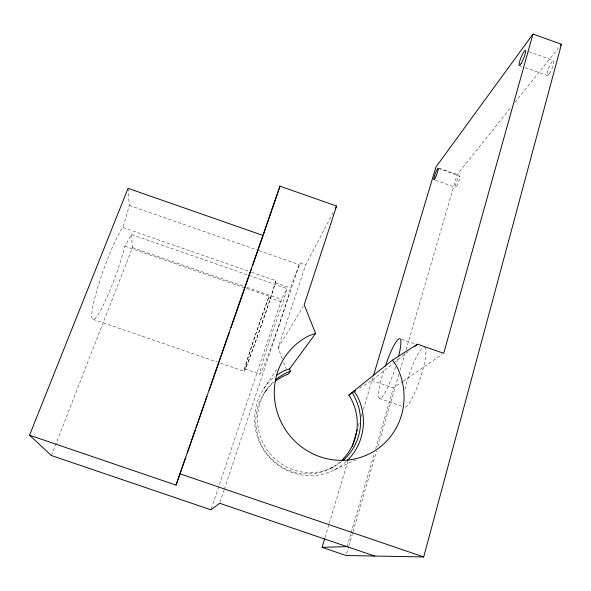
<?xml version="1.0" encoding="UTF-8"?>
<svg xmlns="http://www.w3.org/2000/svg" width="591" height="591" viewBox="0 0 591 591"><rect width="100%" height="100%" fill="white"/><g stroke="black" fill="none" stroke-linecap="round" stroke-linejoin="round"><path stroke-width="0.44" stroke-dasharray="2.96 2.22" d="M247.06 274.704L131.453 234.516L124.804 246.203L123.896 249.882A50.516 6.7 -70.3 0 1 98.269 314.227A50.516 6.7 -70.3 0 1 96.089 293.092A50.516 6.7 -70.3 0 1 121.753 229.042L122.965 227.528L129.296 205.432L128.099 189.231M251.64 272.274L275.982 280.74L275.495 282.505A50.287 1.219 -70.9 0 1 253.48 347.486A50.287 1.219 -70.9 0 1 245.62 365.053A50.287 1.219 -70.9 0 1 267.753 299.814L269.045 296.29L245.59 288.142M333.206 212.494L305.673 264.945L299.918 262.936L290.491 288.002A47.612 1.899 -70.9 0 1 269.954 350.315A47.612 1.899 -70.9 0 1 261.281 367.203A47.612 1.899 -70.9 0 1 283.059 302.474L287.049 288.6L250.54 275.908M347.05 546.645L350.921 533.422M351.172 532.535L374.362 453.171M375.647 448.761L393.421 387.918L402.427 381.72M346.585 553.737L348.653 546.645M348.912 545.759L352.79 532.469M353.049 531.582L376.563 450.948M377.856 446.515L399.043 373.859M400.077 370.313L404.99 353.477M406.024 349.931L457.19 174.485L511.341 106.853M324.984 537.611L328.951 524.343M329.217 523.456L348.025 460.655M358.353 426.163L359.675 421.738M361.264 416.426L362.061 413.774M363.384 409.356L372.921 377.509M275.982 280.74L275.273 282.712A47.635 1.16 -70.9 0 1 254.322 344.915A47.635 1.16 -70.9 0 1 246.624 362.15A47.635 1.16 -70.9 0 1 268.676 297.48L269.045 296.29M282.35 358.966L278.095 348.04L305.673 264.945M219.941 502.38L224.033 490.146M224.321 489.274L299.918 262.936M211.238 508.947L281.619 299.43L287.049 288.6M51.38 455.521L132.428 247.622L131.453 234.516M278.095 348.04L303.22 306.404M263.623 388.981L277.8 367.698M265.167 391.826L266.969 389.203M514.791 102.531L559.145 47.125M359.557 388.213L371.776 380.434L393.229 363.458M393.946 362.889L408.248 351.571M403.18 381.202L442.223 354.334M330.384 468.412L333.294 467.023M334.639 469.682L357.075 459.406M244.903 368.939L259.929 374.118M93.422 319.399L217.015 362.002M220.502 363.206L244.002 371.303M371.776 380.434L393.421 387.918M379.392 398.43L401.585 406.098M129.296 205.432L258.164 250.34M259.028 250.643L299.083 264.598M122.965 227.528L250.769 271.971M275.273 282.712L290.491 288.002M401.525 339.234L415.141 343.962M132.428 247.622L243.455 286.177M246.92 287.381L281.619 299.43M124.804 246.203L244.718 287.839M268.676 297.48L283.059 302.474M435.574 180.277L455.425 187.266M439.349 168.191L457.19 174.485M438.16 168.435L459.783 176.066A6.036 0.96 -69.5 0 1 457.153 185.153A6.036 0.96 -69.5 0 1 455.89 183.794A6.036 0.96 -69.5 0 1 459.783 176.066M528.686 51.668L553.464 60.518M519.341 65.527L521.89 66.436M525.303 67.655L547.451 75.552M283.665 362.327L286.288 369.057M341.768 461.475A52.592 51.232 61.2 0 1 270.39 454.102A52.592 51.232 61.2 0 1 273.559 381.646M340.002 461.881A51.749 50.442 62 0 1 267.959 455.063A51.749 50.442 62 0 1 274.128 382.214M346.274 461.475A55.517 54.084 61.2 0 1 267.937 455.742A55.517 54.084 61.2 0 1 274.904 376.681M398.046 358.53A31.618 5.031 -71.4 0 1 396.834 362.859M395.608 366.871A31.618 5.031 -71.4 0 1 380.087 398.593A31.618 5.031 -71.4 0 1 384.401 368.762M424.508 347.213A31.596 5.836 -71.5 0 1 419.773 379.791A31.596 5.836 -71.5 0 1 404.148 406.977M404.924 389.417A31.596 5.836 -71.5 0 1 422.728 347.796M549.519 73.469A8.111 1.596 -67.6 0 0 553.797 60.814A8.111 1.596 -67.6 0 0 548.093 69.827A8.111 1.596 -67.6 0 0 549.519 73.469"/><path stroke-width="0.89" d="M324.718 538.497L322.065 547.34L346.067 555.51L423.695 556.944L561.45 44.251L532.964 34.056L435.951 166.994L373.446 375.743M532.964 34.056L443.723 353.307L417.549 344.213L392.483 360.118L348.867 395.017A51.749 50.442 62 0 1 342.44 459.613M352.258 446.5L357.289 429.694M252.83 265.056L263.143 235.484L128.033 188.33L29.55 435.198L176.052 485.108L279.986 186.195L336.597 206.045L304.173 304.83L315.616 333.472L289.538 368.954L284.552 370.609A55.517 54.084 61.2 0 0 276.3 375.617M263.438 234.62L279.986 186.195M176.052 485.108L185.759 457.279M187.281 452.928L195.473 429.443M196.079 427.707L207.005 396.391M209.125 390.304L229.16 332.896M230.978 327.68L251.611 268.536M335.326 208.46L336.597 206.045M289.538 368.954L290.417 371.207L288.253 374.096A51.749 50.442 62 0 0 275.406 381.195M560.298 45.692L561.45 44.251M414.69 346.474L417.549 344.213M348.867 395.017L351.157 393.562M352.687 392.587L355.738 390.644M315.616 333.472L309.699 335.407A66.369 64.079 53.8 0 0 281.648 423.149A66.369 64.079 53.8 0 0 369.7 453.659A66.369 64.079 53.8 0 0 396.169 365.371L392.483 360.118M322.065 547.34L347.05 546.645M179.642 473.709L423.695 556.944M374.62 556.035L219.653 503.259L210.943 509.819L51.38 455.521L29.55 435.198M353.994 391.212L357.053 395.638A55.517 54.084 61.2 0 1 347.552 460.249M275.428 379.976A52.592 51.232 61.2 0 1 290.417 371.207M352.014 392.476A52.592 51.232 61.2 0 1 343.061 460.389M385.251 366.228A31.618 5.031 -71.4 0 1 398.6 338.998A31.618 5.031 -71.4 0 1 398.482 356.853M521.247 63.377A8.111 1.374 -68.1 0 0 525.539 50.723A8.111 1.374 -68.1 0 0 520.154 59.854A8.111 1.374 -68.1 0 0 521.247 63.377M435.456 177.507A6.036 0.827 -69.7 0 0 438.16 168.435A6.036 0.827 -69.7 0 0 434.407 176.221A6.036 0.827 -69.7 0 0 435.456 177.507"/></g></svg>
